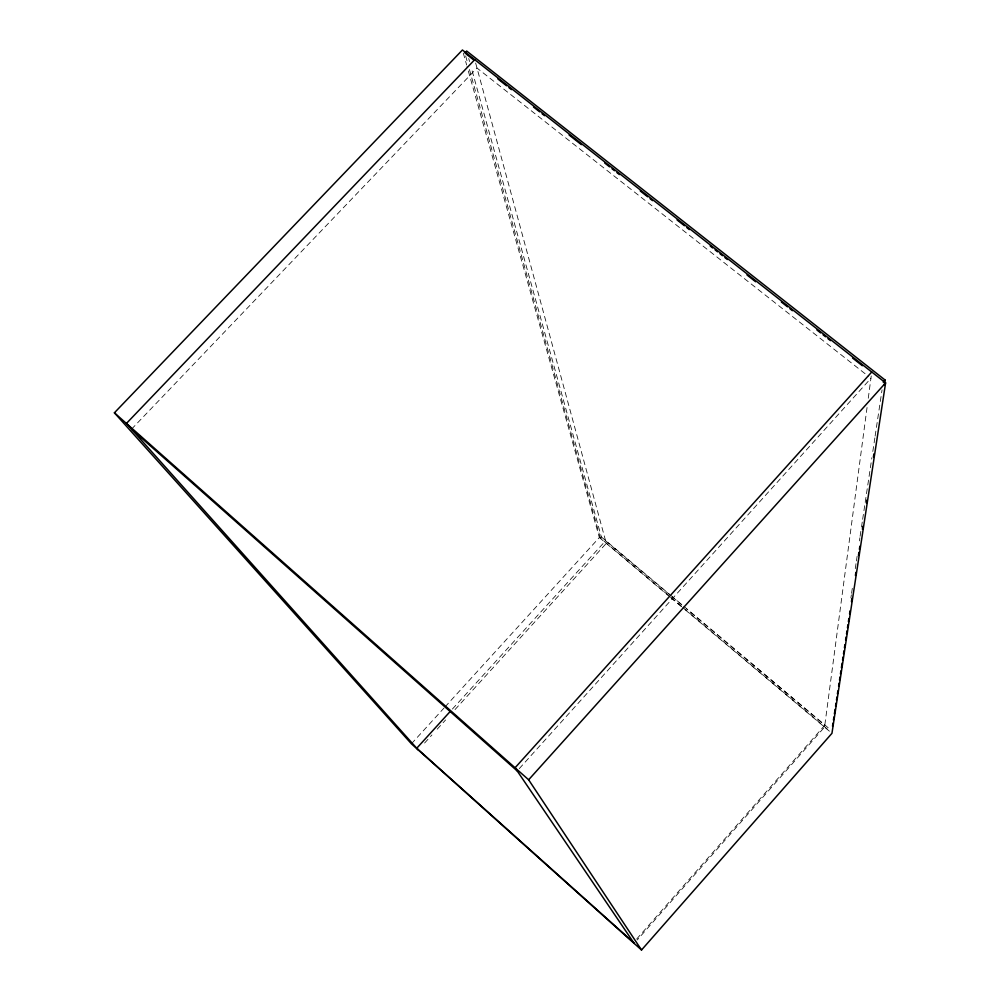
<?xml version="1.0" encoding="UTF-8"?>
<svg xmlns="http://www.w3.org/2000/svg" width="1000" height="1000" viewBox="0 0 1000 1000"><rect width="100%" height="100%" fill="white"/><g stroke="black" fill="none" stroke-linecap="round" stroke-linejoin="round"><path stroke-width="0.75" stroke-dasharray="5 3.75" d="M867.05 407.512L824.55 727.087L637.275 939.925M868.275 398.25L871.762 372M850.888 597.913L851.35 594.837M851.575 593.3L852.5 587.125M855.275 568.638L856.188 562.463M856.425 560.925L857.113 556.3M859.425 540.887L859.887 537.812M860.113 536.263L861.275 528.562M861.5 527.013L862.425 520.85M862.663 519.312L864.963 503.9M865.2 502.35L871.888 457.663M872.812 451.488L874.9 437.625M875.125 436.075L882.05 389.837M636.663 939.025L824.8 725.238L686.6 608.95M519.288 768.612L870.925 378.288M411.413 743.8L443.963 708.088M445.012 706.925L599.35 537.537L467.062 66.5M681.55 606.4L600.363 538.062L601.362 536.95L471.238 67.562M452.413 709.05L605.588 540.788L671.112 595.925M424.588 743.037L431.938 734.95M437.188 729.188L445.588 719.95M455.037 709.562L606.3 543.375L475.487 62.462M131.525 429.162L477 68.037L868.475 376.362M601.362 536.95L669.425 594.212M670.625 595.225L682.562 605.262M683.763 606.275L829.438 728.838M672.3 596.925L681.838 604.938M682.75 607.4L829.6 731.012M599.35 537.537L669.513 596.587M670.7 597.587L683.812 608.625M685.013 609.637L831.95 733.325M463.275 53L466.65 65M465.65 55.938L467.325 61.95M469.425 69.463L600.363 538.062M468.738 58.537L469.562 61.55"/><path stroke-width="1.5" d="M832.525 726.237L832.987 723.162M833.45 720.075L833.925 717M834.388 713.925L835.088 709.312M835.562 706.237L836.025 703.15M836.488 700.075L836.963 697M837.425 693.925L837.9 690.85M838.6 686.225L839.062 683.15M839.525 680.075L840 677M840.462 673.925L840.938 670.837M841.4 667.763L842.1 663.15M842.562 660.075L843.037 657M843.5 653.913L843.962 650.837M844.438 647.763L844.9 644.688M845.6 640.075L846.075 636.987M846.538 633.913L847 630.837M847.475 627.762L847.938 624.688M848.413 621.613L848.875 618.525M849.575 613.913L850.037 610.837M851.45 601.6L851.912 598.525M855.413 575.45L855.888 572.375M858.45 555.45L858.925 552.362M859.388 549.288L859.862 546.213M862.425 529.288L862.887 526.213M866.4 503.125L866.862 500.05M873.413 456.975L873.875 453.9M884.388 384.65L885.088 380.037L466.65 51.025L464.8 52.938M885.6 382.887L831.95 733.325L641.525 950L411.413 743.8L114.4 412.8L462.425 50L885.6 382.887L528.638 779.788L641.525 950M883.2 382.137L885.088 380.037M871.762 372L515.062 767.775L634.188 943.425M450.312 711.35L416.737 748.238L633.575 942.525M474.738 59.675L126.412 423.45L418.275 749.963M466.037 53.9L473.4 59.7M497.938 79L506.525 85.763M508.975 87.688L511.438 89.625M533.513 107L539.65 111.825M542.1 113.763L544.562 115.688M569.1 135L581.375 144.65M604.688 162.987L609.587 166.85M612.038 168.787L614.5 170.712M616.95 172.65L619.4 174.575M640.263 190.987L647.625 196.775M650.075 198.713L652.537 200.637M677.075 219.95L684.438 225.738M686.888 227.675L689.338 229.6M710.2 246.012L712.65 247.95M715.113 249.875L717.562 251.812M720.013 253.738L722.475 255.662M724.925 257.6L727.375 259.525M747.013 274.975L755.6 281.737M781.363 302.013L787.5 306.837M789.95 308.762L792.412 310.7M816.95 330L820.625 332.9M823.088 334.825L825.537 336.763M827.987 338.688L830.45 340.625M852.537 358L862.35 365.725M114.4 412.8L528.638 779.788M131.525 429.162L517.2 770.925"/></g></svg>
